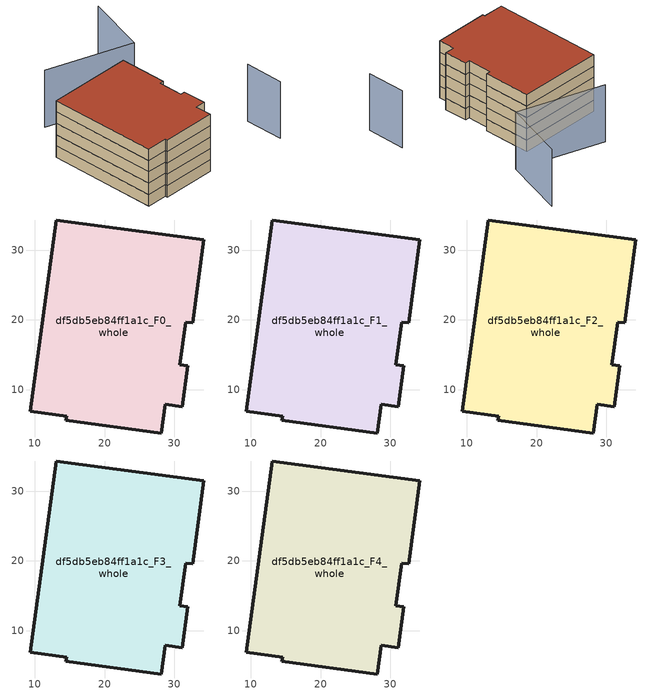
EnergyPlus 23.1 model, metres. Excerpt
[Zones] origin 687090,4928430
df5db5eb84ff1a1c_F0_whole
 floor ground (EU_floor_Construction): 34.23,31.5 32.64,19.57 31.62,19.7 30.8,13.6 31.95,13.44 31.16,7.55 28.68,7.88 28.13,3.78 14.47,5.61 14.55,6.19 9.34,6.88 13.07,34.33 z0
 wall outside (EU_wall_Construction): 13.07,34.33 9.34,6.88 14.55,6.19 14.47,5.61 28.13,3.78 28.68,7.88 31.16,7.55 31.95,13.44 30.8,13.6 31.62,19.7 32.64,19.57 34.23,31.5 13.07,34.33 z0:3
df5db5eb84ff1a1c_F1_whole
 floor to df5db5eb84ff1a1c_F0_whole (EU_floor_Construction): 34.23,31.5 32.64,19.57 31.62,19.7 30.8,13.6 31.95,13.44 31.16,7.55 28.68,7.88 28.13,3.78 14.47,5.61 14.55,6.19 9.34,6.88 13.07,34.33 z3
 wall outside (EU_wall_Construction): 13.07,34.33 9.34,6.88 14.55,6.19 14.47,5.61 28.13,3.78 28.68,7.88 31.16,7.55 31.95,13.44 30.8,13.6 31.62,19.7 32.64,19.57 34.23,31.5 13.07,34.33 z3:6
df5db5eb84ff1a1c_F2_whole
 floor to df5db5eb84ff1a1c_F1_whole (EU_floor_Construction): 34.23,31.5 32.64,19.57 31.62,19.7 30.8,13.6 31.95,13.44 31.16,7.55 28.68,7.88 28.13,3.78 14.47,5.61 14.55,6.19 9.34,6.88 13.07,34.33 z6
 wall outside (EU_wall_Construction): 13.07,34.33 9.34,6.88 14.55,6.19 14.47,5.61 28.13,3.78 28.68,7.88 31.16,7.55 31.95,13.44 30.8,13.6 31.62,19.7 32.64,19.57 34.23,31.5 13.07,34.33 z6:9
df5db5eb84ff1a1c_F3_whole
 floor to df5db5eb84ff1a1c_F2_whole (EU_floor_Construction): 34.23,31.5 32.64,19.57 31.62,19.7 30.8,13.6 31.95,13.44 31.16,7.55 28.68,7.88 28.13,3.78 14.47,5.61 14.55,6.19 9.34,6.88 13.07,34.33 z9
 wall outside (EU_wall_Construction): 13.07,34.33 9.34,6.88 14.55,6.19 14.47,5.61 28.13,3.78 28.68,7.88 31.16,7.55 31.95,13.44 30.8,13.6 31.62,19.7 32.64,19.57 34.23,31.5 13.07,34.33 z9:12
df5db5eb84ff1a1c_F4_whole
 floor to df5db5eb84ff1a1c_F3_whole (EU_floor_Construction): 34.23,31.5 32.64,19.57 31.62,19.7 30.8,13.6 31.95,13.44 31.16,7.55 28.68,7.88 28.13,3.78 14.47,5.61 14.55,6.19 9.34,6.88 13.07,34.33 z12
 wall outside (EU_wall_Construction): 13.07,34.33 9.34,6.88 14.55,6.19 14.47,5.61 28.13,3.78 28.68,7.88 31.16,7.55 31.95,13.44 30.8,13.6 31.62,19.7 32.64,19.57 34.23,31.5 13.07,34.33 z12:15
 roof outside (EU_roof_Construction): 31.16,7.55 31.95,13.44 30.8,13.6 31.62,19.7 32.64,19.57 34.23,31.5 13.07,34.33 9.34,6.88 14.55,6.19 14.47,5.61 28.13,3.78 28.68,7.88 z15
shading: 48.37,48.15 41.21,33.44 / 41.21,33.44 21.13,43.21 / 47.43,-1.3 48.77,8.46 z0:15
[Building]
EU S2 Campaign: North Axis=0; Terrain=City; Solar Distribution=FullExterior
[Site:Location]
Bologna: Latitude=44.5; Longitude=11.25; Time Zone=1; Elevation=37
[SizingPeriod:WeatherFileDays]
AnnualSizingPeriod: Begin Month=1; Begin Day of Month=1; End Month=12; End Day of Month=31; Day of Week for Start Day=Monday; Use Weather File Daylight Saving Period=No; Use Weather File Rain and Snow Indicators=No
[MATERIAL]
EU_InternalMass_Material: Roughness=MediumRough; Thickness=0.1; Conductivity=1; Density=1800; Specific Heat=900; Thermal Absorptance=0.9; Solar Absorptance=0.7; Visible Absorptance=0.7
[MATERIAL:NOMASS] Roughness=MediumRough; Thermal Absorptance=0.9; Solar Absorptance=0.7; Visible Absorptance=0.7
Name | Thermal Resistance
EU_wall_NoMass | 0.905828
EU_roof_NoMass | 0.37593
EU_floor_NoMass | 0.67114
[CONSTRUCTION]
EU_wall_Construction: EU_wall_NoMass
EU_roof_Construction: EU_roof_NoMass
EU_floor_Construction: EU_floor_NoMass
EU_InternalMass_Construction: EU_InternalMass_Material
[ZONE] Type=1; Multiplier=1; Ceiling Height=autocalculate; Volume=1758.71; Floor Area=autocalculate; Part of Total Floor Area=Yes
df5db5eb84ff1a1c_F0_whole; df5db5eb84ff1a1c_F1_whole; df5db5eb84ff1a1c_F2_whole; df5db5eb84ff1a1c_F3_whole; df5db5eb84ff1a1c_F4_whole
[INTERNALMASS] Construction=EU_InternalMass_Construction; Surface Area=574.347
Name | Zone or ZoneList
df5db5eb84ff1a1c_F0_whole_EU_InternalMass | df5db5eb84ff1a1c_F0_whole
df5db5eb84ff1a1c_F1_whole_EU_InternalMass | df5db5eb84ff1a1c_F1_whole
df5db5eb84ff1a1c_F2_whole_EU_InternalMass | df5db5eb84ff1a1c_F2_whole
df5db5eb84ff1a1c_F3_whole_EU_InternalMass | df5db5eb84ff1a1c_F3_whole
df5db5eb84ff1a1c_F4_whole_EU_InternalMass | df5db5eb84ff1a1c_F4_whole
[OTHEREQUIPMENT] Fuel Type=Electricity; Design Level Calculation Method=Watts/Area; Power per Zone Floor Area=1; Fraction Latent=0; Fraction Radiant=0; Fraction Lost=0; Carbon Dioxide Generation Rate=0; EndUse Subcategory=EU_Step8_InternalGains
Name | Zone or ZoneList or Space or SpaceList | Schedule
EU_Step8_InternalGain_df5db5eb84ff1a1c_F0_whole_f000 | df5db5eb84ff1a1c_F0_whole | EU_Step8_GainSchedule_df5db5eb84ff1a1c_F0_whole_f000
EU_Step8_InternalGain_df5db5eb84ff1a1c_F1_whole_f000 | df5db5eb84ff1a1c_F1_whole | EU_Step8_GainSchedule_df5db5eb84ff1a1c_F1_whole_f000
EU_Step8_InternalGain_df5db5eb84ff1a1c_F2_whole_f000 | df5db5eb84ff1a1c_F2_whole | EU_Step8_GainSchedule_df5db5eb84ff1a1c_F2_whole_f000
EU_Step8_InternalGain_df5db5eb84ff1a1c_F3_whole_f000 | df5db5eb84ff1a1c_F3_whole | EU_Step8_GainSchedule_df5db5eb84ff1a1c_F3_whole_f000
EU_Step8_InternalGain_df5db5eb84ff1a1c_F4_whole_f000 | df5db5eb84ff1a1c_F4_whole | EU_Step8_GainSchedule_df5db5eb84ff1a1c_F4_whole_f000
[ZONEVENTILATION:DESIGNFLOWRATE] Schedule=EU_AlwaysOn; Design Flow Rate Calculation Method=AirChanges/Hour; Air Changes per Hour=0.73129; Ventilation Type=Natural; Fan Pressure Rise=0; Fan Total Efficiency=1; Constant Term Coefficient=1; Temperature Term Coefficient=0; Velocity Term Coefficient=0; Velocity Squared Term Coefficient=0; Minimum Indoor Temperature=-100; Maximum Indoor Temperature=100; Delta Temperature=-100; Minimum Outdoor Temperature=-100; Maximum Outdoor Temperature=100; Maximum Wind Speed=40
Name | Zone or ZoneList or Space or SpaceList
EU_ConstantAir_df5db5eb84ff1a1c_F0_whole | df5db5eb84ff1a1c_F0_whole
EU_ConstantAir_df5db5eb84ff1a1c_F1_whole | df5db5eb84ff1a1c_F1_whole
EU_ConstantAir_df5db5eb84ff1a1c_F2_whole | df5db5eb84ff1a1c_F2_whole
EU_ConstantAir_df5db5eb84ff1a1c_F3_whole | df5db5eb84ff1a1c_F3_whole
EU_ConstantAir_df5db5eb84ff1a1c_F4_whole | df5db5eb84ff1a1c_F4_whole
[HVACTEMPLATE:THERMOSTAT] Constant Heating Setpoint=20; Constant Cooling Setpoint=50
EU_HeatOnly_df5db5eb84ff1a1c_F0_whole; EU_HeatOnly_df5db5eb84ff1a1c_F1_whole; EU_HeatOnly_df5db5eb84ff1a1c_F2_whole; EU_HeatOnly_df5db5eb84ff1a1c_F3_whole; EU_HeatOnly_df5db5eb84ff1a1c_F4_whole
[HVACTEMPLATE:ZONE:IDEALLOADSAIRSYSTEM] System Availability Schedule=EU_AlwaysOn; Maximum Heating Supply Air Temperature=50; Minimum Cooling Supply Air Temperature=13; Maximum Heating Supply Air Humidity Ratio=0.0156; Minimum Cooling Supply Air Humidity Ratio=0.0077; Heating Limit=NoLimit; Cooling Limit=NoLimit; Heating Availability Schedule=EU_AlwaysOn; Cooling Availability Schedule=EU_CoolingOff; Dehumidification Control Type=ConstantSensibleHeatRatio; Cooling Sensible Heat Ratio=0.7; Dehumidification Setpoint=60; Humidification Control Type=None; Humidification Setpoint=30; Outdoor Air Method=None; Outdoor Air Flow Rate per Person=0.00944; Outdoor Air Flow Rate per Zone Floor Area=0; Outdoor Air Flow Rate per Zone=0; Demand Controlled Ventilation Type=None; Outdoor Air Economizer Type=NoEconomizer; Heat Recovery Type=None; Sensible Heat Recovery Effectiveness=0.7; Latent Heat Recovery Effectiveness=0.65
Name | Template Thermostat
df5db5eb84ff1a1c_F0_whole | EU_HeatOnly_df5db5eb84ff1a1c_F0_whole
df5db5eb84ff1a1c_F1_whole | EU_HeatOnly_df5db5eb84ff1a1c_F1_whole
df5db5eb84ff1a1c_F2_whole | EU_HeatOnly_df5db5eb84ff1a1c_F2_whole
df5db5eb84ff1a1c_F3_whole | EU_HeatOnly_df5db5eb84ff1a1c_F3_whole
df5db5eb84ff1a1c_F4_whole | EU_HeatOnly_df5db5eb84ff1a1c_F4_whole
[SIZING:ZONE] Zone Cooling Design Supply Air Temperature Input Method=SupplyAirTemperature; Zone Cooling Design Supply Air Temperature=13; Zone Heating Design Supply Air Temperature Input Method=SupplyAirTemperature; Zone Heating Design Supply Air Temperature=50; Zone Cooling Design Supply Air Humidity Ratio=0.008; Zone Heating Design Supply Air Humidity Ratio=0.008; Cooling Design Air Flow Method=DesignDay; Cooling Design Air Flow Rate=0; Cooling Minimum Air Flow per Zone Floor Area=0.000762; Cooling Minimum Air Flow=0; Cooling Minimum Air Flow Fraction=0.2; Heating Design Air Flow Method=DesignDay; Heating Design Air Flow Rate=0; Heating Maximum Air Flow per Zone Floor Area=0.002032; Heating Maximum Air Flow=0.141576; Heating Maximum Air Flow Fraction=0.3; Account for Dedicated Outdoor Air System=No; Dedicated Outdoor Air System Control Strategy=NeutralSupplyAir; Dedicated Outdoor Air Low Setpoint Temperature for Design=autosize; Dedicated Outdoor Air High Setpoint Temperature for Design=autosize; Zone Load Sizing Method=Sensible Load Only No Latent Load; Zone Latent Cooling Design Supply Air Humidity Ratio Input Method=HumidityRatioDifference; Zone Cooling Design Supply Air Humidity Ratio Difference=0.005; Zone Latent Heating Design Supply Air Humidity Ratio Input Method=HumidityRatioDifference; Zone Humidification Design Supply Air Humidity Ratio Difference=0.005
df5db5eb84ff1a1c_F0_whole; df5db5eb84ff1a1c_F1_whole; df5db5eb84ff1a1c_F2_whole; df5db5eb84ff1a1c_F3_whole; df5db5eb84ff1a1c_F4_whole
[SCHEDULE:CONSTANT]
Name | Hourly Value
EU_AlwaysOn | 1
EU_CoolingOff | 0
[SCHEDULE:FILE] Column Number=1; Rows to Skip at Top=0; Number of Hours of Data=8760; Column Separator=Comma; Interpolate to Timestep=No; Minutes per Item=60; Adjust Schedule for Daylight Savings=Yes
Name | File
EU_Step8_GainSchedule_df5db5eb84ff1a1c_F0_whole_f000 | ../../schedules/df5db5eb84ff1a1c/df5db5eb84ff1a1c_F0_whole_f000_gain.csv
EU_Step8_GainSchedule_df5db5eb84ff1a1c_F1_whole_f000 | ../../schedules/df5db5eb84ff1a1c/df5db5eb84ff1a1c_F1_whole_f000_gain.csv
EU_Step8_GainSchedule_df5db5eb84ff1a1c_F2_whole_f000 | ../../schedules/df5db5eb84ff1a1c/df5db5eb84ff1a1c_F2_whole_f000_gain.csv
EU_Step8_GainSchedule_df5db5eb84ff1a1c_F3_whole_f000 | ../../schedules/df5db5eb84ff1a1c/df5db5eb84ff1a1c_F3_whole_f000_gain.csv
EU_Step8_GainSchedule_df5db5eb84ff1a1c_F4_whole_f000 | ../../schedules/df5db5eb84ff1a1c/df5db5eb84ff1a1c_F4_whole_f000_gain.csv
